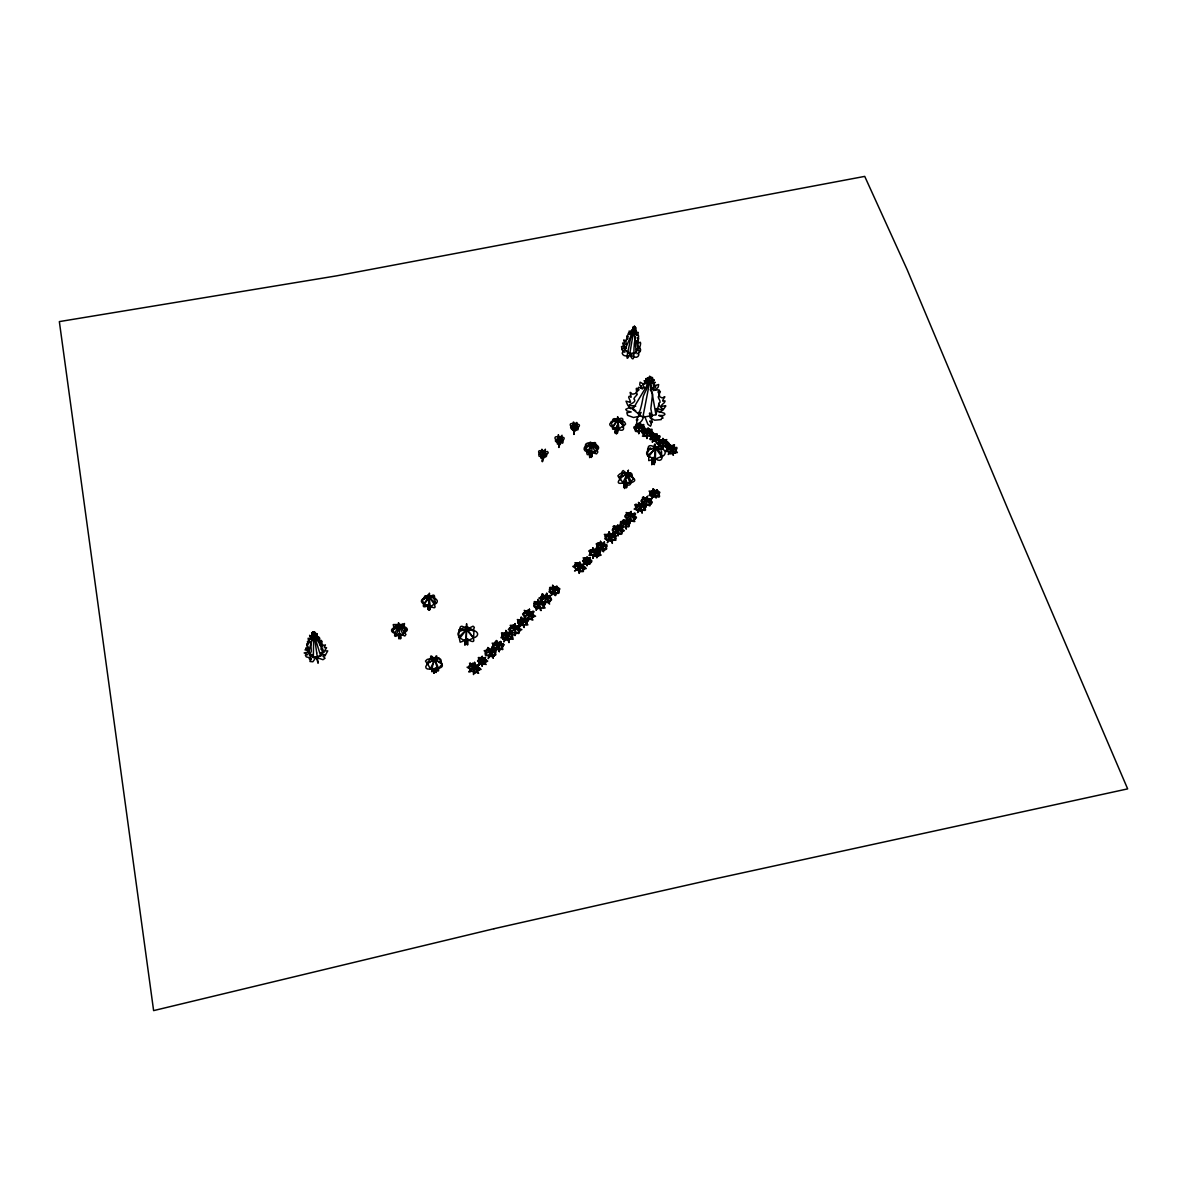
<?xml version="1.0" encoding="UTF-8"?>
<svg xmlns="http://www.w3.org/2000/svg" width="1187" height="1187" viewBox="0 0 1187 1187"><rect width="100%" height="100%" fill="white"/><g stroke="black" fill="none" stroke-linecap="round" stroke-linejoin="round"><path stroke-width="1.5" d="M322.374 646.381L322.508 644.363L321.989 644.956M436.089 669.587L436.089 672.539L435.718 668.578M466.595 623.828L466.239 644.393L466.343 641.025M482.145 664.052L482.204 656.277M515.158 632.063L515.113 623.59L515.158 625.371M587.016 556.777L586.853 558.587M618.071 527.325L617.908 525.648M482.145 664.453L482.085 666.159L482.07 665.254M482.204 656.456L482.219 659.111M587.283 562.267L587.283 560.516M630.193 520.158L630.95 513.808L630.846 514.668M515.143 625.074L515.039 623.605L514.95 626.142M587.239 558.513L587.194 557.267L587.283 560.442M521.909 618.071L522.473 619.748M646.87 438.567L647.523 433.745M624.258 520.143L625.979 524.966M648.102 427.795L647.879 430.317L648.117 428.462M662.88 438.359L663.31 442.098M515.113 624.599L515.099 624.97M601.779 545.308L604.346 541.88M613.367 532.355L612.878 534.684M617.967 526.019L618.056 535.693M474.399 664.898L474.548 662.999L473.925 669.097M624.792 521.716L624.496 521.078M429.397 596.453L429.382 593.114L429.041 609.673L429.219 606.527M429.279 603.589L429.323 601.379M482.085 665.773L482.115 665.165M515.069 634.526L515.01 635.624L515.128 632.077M626.024 526.345L626.38 529.15L625.727 528.408M579.805 561.822L579.597 564.433M590.087 444.606C589.167 437.291 594.108 448.092 596.898 449.398L597.803 452.084L596.571 453.849L591.987 452.603L591.393 457.47L591.556 452.128M466.491 627.463L466.595 623.902M465.052 639.986L464.918 645.209L465.349 639.912M474.548 662.88L474.592 662.123L474.474 663.889M579.835 562.757L579.657 563.588M641.796 510.084L642.182 513.214L640.238 509.134L637.508 512.591L641.247 504.905M429.234 604.969L429.264 604.406M429.234 610.296L429.249 605.533M429.249 610.059L429.264 609.302M429.293 608.427L429.264 603.782M466.239 640.713L466.15 644.17L466.936 643.502M494.742 650.075L498.703 643.28M593.203 556.466L594.865 551.881M617.492 527.473L617.7 525.366M467.307 638.74L467.574 645.031L467.737 638.71M667.569 447.425C667.895 444.784 661.293 440.926 662.91 438.582M579.167 572.312L579.152 573.38L579.805 563.706M596.571 548.424L600.77 548.142M579.375 571.17L579.404 570.591M474.533 663.162L474.503 662.776M589.42 559.819C590.607 560.116 592.669 560.012 591.512 561.866M662.865 438.775L663.162 439.932M473.895 669.438L473.524 674.572L473.672 673.326M465.883 641.41L466.773 626.484L473.984 630.564L473.554 638.027L466.446 629.674L459.117 629.837L458.642 637.3L465.883 641.41L472.025 638.695M490.097 652.316L491.581 649.126M579.701 565.561L579.76 564.389M477.767 666.664L479.4 664.646L473.539 667.228M627.344 520.633L626.855 521.746M596.557 548.528C594.568 544.863 605.667 546.243 604.435 541.806M646.87 438.359L647.271 434.531M647.538 433.641L647.983 429.516M527.933 619.273L529.076 610.979L528.868 612.64M544.863 604.138L544.596 605.118L546.183 595.666M315.059 641.247L316.721 652.954M315.089 632.819C311.602 628.012 315.46 640.342 315.074 641.351M639.185 429.828L638.769 433.834L640.09 422.809M617.893 525.44L617.819 524.877M630.238 519.639L629.793 522.963L630.238 518.6M529.209 611.29L529.372 609.168L529.135 611.824M618.056 535.812L617.611 531.954L614.005 534.729L613.323 534.209L617.477 529.031M656.93 489.727L655.402 491.314M474.221 665.477L474.266 665.15M506.983 636.87L509 642.627L507.591 635.446M546.51 594.227L546.703 593.233L546.228 595.548L541.406 596.141L540.634 600.118L544.907 602.877L546.391 594.924L550.62 597.669L549.863 601.646L544.878 602.966M546.51 595.325L546.792 593.381L546.48 594.346M587.298 563.78L587.12 565.887L587.001 565.027M631.172 511.345L630.846 514.505M559.329 442.35L562.638 443.166L563.083 442.054L561.377 438.285L562.044 435.258L558.32 439.576L557.326 442.974L557.43 444.19L559.136 442.395L560.323 444.591L560.368 439.828L558.32 434.709L558.127 437.662M587.239 563.172L587.253 563.795M654.438 459.161L655.402 448.122L654.586 446.208L661.545 449.843L655.402 448.122L647.657 449.116L647.657 455.674L654.645 459.339L661.589 456.401L661.56 451.49M663.177 439.531L663.221 440.778M623.012 350.625L624.866 352.272M474.325 664.423L474.37 665.239M640.03 423.596L639.986 423.893M653.31 382.066L653.711 379.528L652.019 382.822L655.358 382.377L652.064 383.772M630.876 513.303L631.128 511.82L630.965 513.496M656.188 439.205C654.898 433.522 653.533 433.522 649.541 429.13L644.66 429.798L642.657 433.433L645.565 436.401L650.446 435.718L652.435 432.098L644.66 429.798M541.109 600.681C542.014 600.207 552.712 591.586 549.982 597.506M521.538 620.222L521.019 617.166L522.191 619.154M488.896 657.702L488.169 658.651L489.37 654.215M543.572 456.12L542.281 461.639L543.186 455.719M613.545 533.082L613.204 533.883M663.132 439.338L663.043 438.715M430.896 659.289C428.448 646.648 443.686 674.275 436.846 670.759A4.333 0.964 65.5 0 1 435.896 669.542L435.644 669.216M521.657 617.7L521.449 617.24M630.98 513.333L631.128 511.909M646.336 503.303C646.188 510.9 646.04 503.867 644.704 505.469C643.206 504.609 639.392 507.086 645.565 503.763M309.184 642.404C305.905 643.265 306.068 644.511 308.383 648.577M597.165 548.038L596.512 550.204M511.953 625.356L510.187 625.326L511.315 627.389M630.505 355.922C635.015 365.062 633.502 350.491 634.17 346.174C633.992 341.915 636.277 337.865 634.081 335.446C634.941 334.17 634.719 331.663 634.303 330.283C633.072 328.918 638.517 330.669 635.416 331.025M558.929 447.484L558.81 441.074M559.596 441.668L558.647 447.351M499 648.829L499.282 651.633M555.397 591.512C557.949 599.643 550.827 594.138 554.997 587.847M612.358 541.331L611.587 538.29M573.9 434.442L573.944 427.913M611.557 538.29L611.29 537.533M529.12 610.741L529.447 609.213L529.031 611.394M628.279 470.334L624.125 486.388L625.95 481.536M616.869 428.655L616.839 427.884C606.512 433.596 617.967 420.836 617.611 416.682C621.32 421.222 602.67 421.682 612.818 427.468M663.37 443.3L663.355 446.891M553.305 585.621L555.175 591.037M528.883 612.537L529.016 611.528M529.343 610.207L529.254 610.904M639.778 425.777L639.882 424.976M648.072 428.848L647.879 430.377M313.62 632.167C315.327 631.573 317.552 636.989 315.994 635.831C313.413 635.995 316.217 630.638 313.62 632.167C310.935 630.905 314.14 636.825 310.311 636.098C311.528 642.553 314.436 630.994 313.264 634.808M404.04 627.27L404.485 623.501L392.482 628.561C390.048 630.698 392.6 633.383 395.686 633.25M589.702 451.52L589.435 456.209L589.894 452.262L590.651 452.751L590.058 457.173M589.909 457.336L590.562 452.974M591.037 452.47L591.63 451.55L589.642 457.618L590.221 452.751L587.283 454.725L586.764 453.019L591.764 444.472L592.09 456.387L590.577 451.06M631.024 513.051L631.009 512.22M591.645 452.84L591.081 456.06M587.283 563.024L587.283 562.104M640.001 423.418L639.704 425.376M653.31 435.006C653.087 431.653 655.194 433.967 652.509 435.08M649.942 492.709L653.325 490.157L657.984 491.047L659.275 494.475L655.877 497.027L651.203 496.136L649.942 492.709L656.188 492.012L656.96 489.727M632.478 330.921C631.128 327.938 635.164 329.971 632.048 334.274C631.514 335.743 629.971 339.972 629.629 343.622C628.739 348.206 624.228 365.388 629.644 354.958M436.89 658.221C437.187 646.47 427.572 681.946 433.848 668.741M648.473 451.357C645.491 439.591 659.66 448.731 661.456 454.992C663.578 459.369 659.72 462.351 655.654 458.746M601.275 546.302L601.735 545.293M607.863 540.812L613.382 532.399M616.335 433.418L616.839 427.884M616.884 427.617L616.914 428.388M618.071 429.605C616.038 441.979 618.887 418.996 616.884 432.958L616.068 432.943L616.914 425.376M528.349 617.418L527.725 621.439L527.948 619.258M576.659 563.306L576.036 562.801M628.502 470.319C624.525 475.957 642.835 479.414 630.178 482.99A4.065 2.315 17.3 0 1 629.54 483.05M593.292 548.439L592.877 547.771M630.831 355.714C632.226 354.943 635.728 359.127 638.087 356.352C640.416 353.207 636.217 354.394 640.446 351.159L636.455 349.987C635.787 348.162 642.76 349.304 638.339 346.886C637.345 343.904 638.547 339.111 638.027 337.909C640.772 333.235 633.027 335.98 636.618 332.553C634.541 331.128 636.989 327.3 634.184 326.484C630.772 329.022 635.075 324.659 634.941 327.998M624.332 481.848C622.225 497.679 626.246 472.901 624.288 487.278L625.148 487.501L626.142 480.869M646.158 504.312L645.817 506.448M650.684 504.282L651.277 500.573L647.108 497.991L642.33 499.104L641.722 502.828L645.906 505.41L650.684 504.282L646.796 500.009L647.449 496.314M624.733 482.412C606.053 488.391 634.244 463.331 632.033 477.04M625.594 482.975L624.54 488.525L625.134 483.866M627.24 482.99L626.513 487.857L626.795 483.524L625.786 483.257M652.375 379.098L654.022 380.152L650.906 382.778M614.228 526.078C612.566 524.817 626.528 533.779 620.667 534.402M647.434 496.448L646.96 499.43M646.218 503.377L645.951 505.617M609.391 532.518L609.035 531.791M640.861 425.436C639.333 426.637 632.552 430.569 636.128 431.653M646.485 502.368L646.143 504.445M647.286 497.383L647.182 498.05M646.93 499.579L647.078 498.718M471.387 666.634L467.07 667.213L469.562 668.726M644.778 416.637L647.909 424.367L650.476 426.252L651.307 424.456L649.927 420.866L651.693 422.78L652.42 422.053L649.393 413.477L649.897 412.868L652.346 416.592L650.847 408.758L652.583 393.965L650.253 389.588L651.307 390.375L650.239 382.259L651.114 382.57L651.381 381.502L651.173 377.362L653.592 380.166L653.176 381.309L651.322 381.131L651.426 382.971L653.933 383.505L653.607 385.063L655.743 385.864L655.358 387.912L652.702 387.867L652.954 388.802L655.016 389.959L659.171 389.915L659.022 391.443C657.375 394.633 660.803 393.965 659.067 396.428C656.515 396.25 660.417 399.9 660.091 402.245C653.666 405.301 671.723 412.453 656.871 408.551L655.773 409.011M646.618 501.537L646.5 502.294M646.752 500.736L647.078 498.51M648.977 430.154L642.434 436.148L644.185 436.386M645.876 506.018L645.624 507.576L644.17 508.229M647.375 496.819L646.025 505.217M498.822 647.523L499.148 648.844M651.856 437.009C656.322 437.558 659.631 430.228 654.987 436.341M652.39 458.286L651.975 462.811M653.814 457.811L652.865 463.88L654.616 458.152L653.592 464.132L652.85 463.523M652.346 441.979L653.087 441.475M654.942 458.197L654.245 464.651L655.298 458.523M490.142 652.301L489.341 654.067M502.635 649.586L497.205 647.063M625.905 346.426L624.896 349.794L629.793 353.637L636.217 352.42L634.081 328.665L629.793 353.637L630.445 354.646L636.217 352.42L637.211 349.052M656.574 436.059L659.66 435.703L660.209 436.905L658.206 438.507L662.524 440.867M646.87 503.985C654.838 510.707 645.624 497.116 644.704 497.902M670.195 444.65L672.851 452.247M508.051 633.903L509.549 631.796M663.31 443.27L663.355 442.217M644.407 428.27C646.529 429.382 642.419 425.406 638.561 426.118C636.929 425.91 631.009 426.133 635.223 429.249M654.022 446.846C656.456 432.899 655.595 475.794 653.844 457.648M663.414 445.466L666.56 447.766M473.109 631.009L474.325 627.315L473.034 626.187L466.639 629.377L458.642 637.3M651.797 434.902C651.47 436.771 649.319 431.296 646.945 430.377C643.799 429.323 644.2 435.095 639.778 430.347M634.466 326.603L633.472 329.378M616.305 432.751L616.365 433.997C617.908 429.605 617.596 431.519 618.115 421.37C617.344 417.646 625.816 416.592 621.869 422.008M635.817 331.811C635.535 334.2 639.541 330.09 637.894 334.111L636.989 335.491M642.835 417.32L649.942 380.582L655.936 414.738L642.835 417.32L632.76 409.278L633.769 405.761M670.67 453.686L672.287 445.437L667.866 446.327L667.049 450.452L670.67 453.686L675.121 452.781L675.922 448.656L672.287 445.437M631.751 331.247C631.87 331.114 635.475 321.618 634.615 329.244M320.445 642.82C321.9 637.582 320.193 642.078 318.813 639.838C318.086 639.941 315.163 639.392 316.603 638.621C315.371 635.208 317.344 635.46 319.807 638.28L318.709 640.119M658.74 436.861L652.004 434.902L651.307 438.344L654.319 441.045L658.043 440.288L658.74 436.861L655.714 434.16L651.826 434.828M491.982 654.2L492.323 655.491M492.026 650.802L492.709 647.82M652.242 441.876L654.972 436.341M478.376 664.527L480.631 661.025M538.26 600.207L540.946 610.088M316.884 637.864L317.241 633.665L315.92 635.728M498.54 643.547L500.513 641.336M655.714 434.16L654.319 441.045L654.764 439.116M641.277 505.306L641.959 503.911M525.144 617.641L524.654 620.118M653.785 384.38L654.349 385.73L658.651 384.514L658.251 387.051L655.639 389.84M653.755 386.472L654.037 384.558L653.354 385.582M537.221 607.314L536.02 610.311L538.631 607.091M591.482 562.03L590.369 562.282M596.275 548.78L594.895 551.91M663.37 446.876L663.132 449.027L662.717 445.036M510.276 631.009L509.549 631.81M645.639 381.086L646.04 378.564L647.568 382.585M649.408 378.06L649.69 376.145L650.728 378.074L649.022 377.243L646.054 379.143L647.197 382.199L644.081 380.701L646.158 382.585M626.87 478.227L627.24 476.803M602.922 547.756L603.56 551.287M488.599 656.752L492.175 648.918L495.647 652.346L493.94 656.129L488.569 656.604M600.859 542.147L600.518 541.272M655.936 414.738L658.904 404.144M629.525 518.986C625.475 519.906 621.869 527.147 622.893 528.037M625.905 525.114L626.053 526.301M308.308 652.88L313.783 633.917L323.057 649.704L320.713 655.996L313.323 657.583L308.308 652.88L309.495 649.734M593.263 556.629L596.408 549.358L599.865 552.563L598.337 556.095L593.366 556.421L592.773 558.454L593.352 557.742M674.468 444.917L673.667 446.965M638.665 348.577C642.671 348.236 639.941 352.658 637.033 353.815M661.693 447.084L664.319 439.605L667.554 442.187L666.233 445.926L661.693 447.084L658.459 444.487L659.779 440.748L664.319 439.605M541.049 610.622L540.248 609.999M500.588 642.879L499.312 644.556L492.768 645.609L495.513 649.334L500.573 649.66L502.843 646.247L500.083 642.538L495.053 642.212L492.768 645.609M492.575 647.776C487.902 646.633 503.792 641.692 502.665 649.408M639.452 503.065L638.502 502.383L638.888 505.172M525.055 617.7L520.663 624.021M660.58 449.131L661.708 446.95L660.936 445.481L658.503 445.971L647.657 455.674M609.495 532.637L611.231 536.954M653.725 489.296C655.15 490.632 658.325 503.674 654.408 495.187L651.826 498.451L655.55 490.943M603.486 545.13C604.806 543.646 609.213 544.373 605.949 546.91M627.211 519.654L627.389 520.425M666.441 439.947C665.877 439.101 660.387 443.493 658.815 446.861M493.288 658.31L490.869 654.957M516.004 627.137L519.861 625.401L518.081 628.012L509.386 628.19L508.318 629.57L510.603 630.742M642.078 506.196L642.746 504.846M576.659 424.456C578.277 419.56 574.463 424.59 573.514 426.356C569.819 432.81 576.852 429.976 571.659 429.145C566.11 424.352 585.681 421.4 577.312 428.225M396.339 635.045L392.645 630.178L399.307 626.41L406.177 629.347L403.12 634.63L396.339 635.045L399.307 626.41L402.467 624.496L404.322 626.929M539.966 602.729L537.192 607.299M510.173 631.098L510.9 630.95L509.935 633.25M627.151 519.772L625.445 520.841L628.086 516.894M434.086 669.023L433.938 673.326L433.923 668.563M434.175 672.628L434.472 669.26M434.917 670.581L434.798 668.326L434.665 672.154L433.745 671.901L433.745 669.334M486.774 650.135C488.97 650.476 499.801 653.725 494.534 655.61M603.649 551.792L602.788 551.302M555.739 586.838L555.19 587.624M651.129 378.06C650.758 373.668 648.963 384.84 644.986 382.852C638.413 385.656 650.491 388.861 640.283 387.897L638.502 387.303L638.176 388.802C638.74 392.229 635.757 390.79 636.633 393.58C639.066 394.054 634.259 396.636 633.903 398.921C638.947 403.476 619.955 405.865 635 405.776L635.757 406.236M670.521 449.873L668.222 454.532L669.231 453.894M440.481 662.984C444.086 654.171 429.546 660.818 426.771 664.794C423.818 668.207 427.676 670.388 431.43 668.355M621.602 526.479C623.398 531.242 607.996 526.242 613.427 531.776M544.907 452.84L545.397 449.235L541.821 453.671L540.975 458.271L542.711 456.446L539.18 456.342L538.809 454.888L540.545 452.292L547.563 451.52L548.246 452.84L545.293 455.689M643.102 499.178L642.479 497.412L643.547 496.952M471.194 664.156L470.497 663.325M491.463 649.541L492.145 648.117L498.51 647.241M584.197 562.683C584.241 563.929 582.016 564.493 580.562 565.427M632.983 517.562L634.837 521.553L633.012 521.419M318.709 638.843L318.709 637.152L318.264 637.76M520.336 625.134L519.639 626.84L520.603 626.291M478.391 664.705L479.637 664.23M541.717 596.927L544.447 596.898M534.684 603.916C531.108 596.601 545.011 609.243 544.655 603.085C544.225 601.675 529.135 604.969 535.114 607.254M651.262 493.05L657.984 491.047M673.444 445.971L673.726 445.066L670.507 449.799M634.867 513.407L635.624 513.912L633.443 516.449M637.449 431.682L641.455 424.442L644.333 427.394L642.345 431.015L637.449 431.682L634.57 428.715L636.573 425.094L641.455 424.442M645.565 436.401L649.541 429.13M659.364 441.876L667.584 441.994L659.779 440.748M597.565 543.305L600.118 544.106M595.177 445.837C597.892 438.181 589.242 446.253 585.28 446.446C582.683 448.656 584.583 451.995 588.188 451.772M641.321 505.128L643.413 502.902L641.752 504.401M651.114 380.344L650.877 381.457M593.307 556.391L589.909 553.201L591.438 549.685L596.408 549.358M634.081 328.665L624.896 349.794L629.065 353.429M480.26 664.29L478.376 660.922L480.334 657.598L484.162 657.657L486.062 661.025L484.118 664.349L480.26 664.29L483.094 658.859M585.384 564.062L588.915 557.875L590.859 561.021L589.093 564.122L585.384 564.062L583.455 560.902L585.221 557.816L588.915 557.875M625.297 522.488C621.765 525.04 618.086 520.752 622.507 521.449M508.155 633.546L507.027 635.297M628.057 521.538L625.059 522.503L621.439 526.449L625.994 527.236L629.229 524.802L628.057 521.538L623.665 520.692L620.43 523.126L621.647 526.256M488.747 656.5L485.29 653.073L487.011 649.274L492.175 648.918M556.584 439.531L558.083 441.623L560.947 437.558L558.083 441.623L561.021 441.698L562.445 439.65L560.947 437.558L558.009 437.499L562.445 439.65M574.82 425.02L571.748 426.341L576.185 428.477L574.82 425.02L573.262 428.418L576.185 428.477L577.594 426.474L573.173 424.323M585.77 560.902L584.776 562.326M430.347 668.875L434.62 659.868L438.893 658.073L442.098 663.978L431.46 657.553L427.172 662.954L430.347 668.875L437.825 669.394L441.03 665.328M495.513 649.334L497.887 644.437L500.083 642.538M621.439 526.449L619.584 527.577M633.517 478.48L629.867 483.228L622.863 482.723L627.122 474.043L630.178 473.272L632.686 477.174M320.757 642.864L321.618 641.573L320.965 645.224M315.178 634.11L315.831 633.205L315.134 634.778M483.094 658.874L485.542 657.257L485.008 659.557M666.738 439.502L665.848 442.187M594.85 444.413L597.669 447.633L595.147 452.262L588.856 452.588L585.102 448.285L586.793 445.199M555.546 587.313C557.89 583.5 557.415 588.975 553.231 589.242C550.323 588.589 544.492 594.732 555.056 591.527M619.555 527.562L617.492 529.061M577.995 566.021L582.372 566.585L584.508 564.166M552.875 591.185L553.646 590.191M505.469 637.612L506.968 635.297M392.645 630.178L394.945 626.232M649.942 380.582L632.76 409.278L635.713 410.628M673.504 445.897L674.453 444.902M641.025 425.673C643.25 424.145 645.149 423.64 642.879 427.29M649.259 498.718L646.158 500.32M649.126 430.391C651.055 428.952 653.577 428.24 651.159 431.86M527.903 612.433L532.918 619.985L531.227 619.688M434.101 599.509C438.122 584.805 413.388 612.566 427.973 605.667M540.115 602.299L542.073 600.429M516.211 626.766L510.351 633.324M609.881 539.388L607.314 542.726L608.026 540.723M604.539 549.907L606.616 546.732L603.827 543.245L598.96 542.934L596.883 546.094L599.658 549.581L604.539 549.907L601.957 544.848L598.96 542.934M601.572 548.038C596.334 557.311 600.444 544.121 603.827 543.245M575.027 428.062L573.707 434.205M507.576 636.944L503.792 641.959L505.514 637.656M498.184 646.856C488.169 655.61 501.3 646.322 494.356 652.702M502.843 646.247L496.878 643.888M616.988 420.881L618.13 419.634M423.818 605.014L428.997 597.551L434.205 597.12L435.57 602.922L430.391 606.883L423.818 605.014L422.468 599.198L427.661 595.266L432.572 596.66M573.885 434.219L573.633 428.715M654.215 435.614L658.251 438.433M502.976 643.947L500.098 644.185M541.569 451.535L544.521 451.594L546.02 453.716L544.566 455.778L541.613 455.704L540.115 453.582M612.759 427.246L617.893 419.99L621.958 420.361L623.59 425.48L618.991 428.937L612.759 427.246L611.142 422.112L615.756 418.685L618.857 419.515M643.799 415.999C641.025 426.994 633.472 421.504 636.484 426.801M496.552 640.594L496.893 641.841L496.626 640.579M539.996 602.729L541.049 600.785M600.978 544.329C603.901 545.619 609.51 548.839 605.207 549.744M653.859 491.463C659.497 496.418 662.806 490.32 656.188 492.012M537.83 599.435L537.845 602.269M622.863 482.723L619.54 477.5L623.22 472.767L630.178 473.272M511.642 632.077L515.054 627.7L518.244 626.439L519.891 630.742L516.582 633.561L511.642 632.077L510.009 627.76L513.318 624.955L518.244 626.439M614.673 532.844L617.997 528.586L620.831 527.607L622.567 531.628L619.48 534.254L614.673 532.844L612.952 528.808L616.038 526.197L620.831 527.607M600.444 541.346L600.889 544.136M315.965 657.479L312.864 661.767L309.926 661.515L311.35 659.022L309.733 659.735L309.303 658.37L312.255 654.556L309.57 655.699L311.306 651.233L310.742 641.559L312.967 639.437L312.033 639.659L311.914 638.057L311.113 639.021L308.101 638.28L308.665 641.114L307.388 641.544L308.961 642.835L307.255 645.624L308.323 647.523L305.029 649.927L309.065 650.55M649.571 498.703L651.811 498.852L650.016 501.018M580.769 565.205L574.553 571.006L578.662 569.092M589.301 560.19L590.34 557.415L585.859 560.813M634.615 326.351L635.92 327.924L634.659 329.066M609.688 535.337L607.685 534.506M519.134 624.718L522.695 620.712L526.019 619.495L527.117 622.982L523.675 625.594L519.134 624.718L518.051 621.216L521.494 618.605L526.019 619.495M535.367 607.789L539.328 603.322L543.008 602.002L544.254 605.874L540.426 608.768L535.367 607.789L534.135 603.916L537.963 601.023L543.008 602.002M550.679 593.01L554.448 588.752L557.905 587.535L559.107 591.2L555.501 593.945L550.679 593.01L549.492 589.345L553.097 586.615L557.905 587.535M552.905 591.349L551.213 595.266L552.192 594.717M636.855 510.158L640.713 505.81L644.007 504.772L645.342 508.407L639.11 503.852L635.535 506.537L636.855 510.158L641.766 511.093L644.14 509.297M651.203 496.136L654.883 491.997L659.275 494.475M652.197 379.143L652.538 377.481L650.357 377.985C642.271 377.125 652.019 382.095 647.731 384.588C646.574 390.879 645.832 389.692 643.28 396.31C642.568 399.811 641.722 405.435 639.912 410.761C636.128 416.088 639.704 413.388 641.039 412.408C640.149 414.352 633.413 422.75 637.849 419.545C634.644 424.263 638.443 424.174 641.677 428.284C645.965 431.979 638.947 430.762 643.309 433.938M484.162 657.657L480.78 661.055M532.74 617.121L535.574 616.201L532.147 614.065L534.135 611.676L533.111 611.068L525.856 615.267M503.065 639.378L507.309 634.837L511.345 633.086L512.636 637.285L508.496 640.431L503.065 639.378L501.789 635.164L505.929 632.033L511.345 633.086M606.616 540.233L610.712 535.841L614.376 534.387L615.756 538.304L611.884 541.242L606.616 540.233L605.251 536.301L609.124 533.378L614.376 534.387M399.188 634.481L398.832 638.829L398.684 634.377M625.608 522.384L628.873 521.939L628.457 522.592M524.684 617.418L528.63 613.308L532.28 612.462L533.334 617.017L529.536 619.51L524.684 617.418L523.66 612.863L527.458 610.385L532.28 612.462M592.773 547.875L592.639 550.219M626.84 519.105L630.683 515.084L633.992 514.49L635.149 518.749L631.573 521.063L626.84 519.105L625.683 514.832L629.258 512.532L633.992 514.49M634.392 519.031C643.369 516.063 619.391 512.042 625.95 517.962M601.201 546.302L599.42 549.626L601.527 547.979M633.932 513.481L634.852 513.081M520.232 625.193L520.692 624.006M643.399 497.086L644.259 497.501M597.476 543.216L596.156 543.928L597.699 545.842M667.48 442.083L669.349 443.552L666.768 445.036M478.94 657.435L478.242 657.746L479.726 660.017M644.274 428.225L643.25 428.73L644.556 431.489M590.176 550.174L588.737 551.005L590.443 552.816M471.343 668.8L473.479 667.272M583.752 566.896L585.028 567.252M653.829 458.182L652.954 459.265L653.755 458.597M653.711 458.924L651.782 464.8L652.805 457.841L653.681 458.553M478.316 667.955L479.682 668.147M505.766 630.445L505.974 633.428M583.514 569.211L586.289 568.558L585.043 567.282M478.316 669.987L481.091 669.409L479.696 668.177M398.654 634.452C391.013 640.95 395.894 628.991 399.559 626.128C404.129 625.193 411.815 629.629 403.995 632.582M614.169 526.064L613.011 526.509L614.272 528.898M658.31 494.267C659.111 493.762 662.361 500.513 653.77 494.816M643.087 503.273L646.143 500.291M542.622 593.945L541.687 594.212L542.489 596.393M470.467 669.616L471.417 668.86M652.746 459.102L652.019 459.384A4.689 1.558 -51.1 0 1 650.61 460.141L648.755 460.615L648.755 456.609L655.476 448.018L661.589 456.401M469.444 667.465L470.304 670.61L475.245 672.836L478.895 670.314L477.604 665.581L472.678 663.37L469.028 665.877L473.999 666.842L478.895 670.314M582.387 566.555L583.767 566.867M580.814 571.704L584.241 569.359L582.847 564.938L578.024 562.861L574.597 565.19L575.977 569.612L580.814 571.704L578.024 562.861M633.903 513.467L628.131 516.849M585.221 558.038C585.621 558.38 593.218 563.914 589.42 564.329M658.459 444.487L663.31 441.638L666.233 445.926M511.063 633.917L511.879 633.428M651.307 438.344L655.283 436.074L658.043 440.288M403.521 630.846L406.177 629.347M641.722 502.828L646.796 500.009L651.277 500.573M540.634 600.118L545.783 597.284L550.62 597.669M590.221 550.204L598.886 552.919L600.904 551.05L598.174 550.219L594.286 551.406L590.102 553.646L589.064 555.397L593.93 554.759M575.829 562.757L574.923 562.742L576.541 565.635M596.334 450.659C605.86 444.932 582.179 438.641 585.784 447.009M667.049 450.452L671.768 448.033L675.922 448.656M544.521 451.594L541.613 455.704L544.566 455.778L543.186 452.277L546.02 453.716M574.523 427.795L573.262 428.418L571.748 426.341M494.578 650.075C493.302 649.972 481.15 654.171 486.507 655.669M544.759 596.987C548.898 597.818 554.477 598.886 549.878 601.156M556.406 588.396C558.662 588.114 561.451 587.877 558.691 590.607M486.017 660.002L487.753 661.114L485.676 662.198M659.349 441.905L656.559 443.419L658.844 444.873M634.57 428.715L639.734 426.267L644.333 427.394M642.657 433.433L647.835 430.985L650.446 435.718M526.256 622.611C533.542 615.712 506.434 625.386 523.348 623.234M651.841 437.083C651.9 439.843 649.66 431.549 651.173 437.246M523.378 620.92L521.701 620.044M470.438 663.296L469.488 663.221L470.586 665.358M657.835 392.007C664.008 389.425 656.545 394.618 659.838 396.77C661.396 397.2 661.827 398.995 664.29 396.799L664.898 396.829C658.726 405.657 667.762 397.467 664.171 402.794C655.016 410.687 669.082 402.749 665.046 407.082L663.162 409.812L659.111 412.438M619.54 477.5L627.122 474.043L632.241 477.589M651.203 493.095L648.977 495.498L655.194 494.934M470.631 671.708L468.731 671.901L470.542 669.631M459.117 629.837L466.773 626.484M667.465 449.265C660.996 440.674 678.356 454.25 676.842 447.469C675.774 447.143 661.634 449.354 667.153 451.817M614.614 537.785C623.027 532.147 598.693 537.533 606.29 539.536M511.656 636.544C520.915 629.214 486.67 640.728 508.17 637.315M647.657 449.116L650.431 447.944M427.172 662.954L434.62 659.868L437.825 669.394L435.703 667.821M632.997 517.532L628.576 513.021M525.945 615.459L523.274 619.095M639.185 348.147C640.03 347.509 642.019 340.105 639.096 342.776C636.277 341.722 640.995 335.98 636.944 337.954M524.001 619.273L524.936 618.887M523.497 620.935L527.889 624.866L525.886 625.148M589.909 553.201L595.102 551.272L599.865 552.563M485.29 653.073L490.543 651.173L495.647 652.346M472.708 669.765L470.304 670.61L473.999 666.842L477.604 665.581M562.193 441.401C570.947 432.202 546.539 441.43 559.062 442.321M636.44 509.831L634.155 509.06L636.915 507.175L634.659 504.846L636.024 504.149L639.556 505.662L641.915 505.38M622.76 427.068L625.608 424.041L624.466 421.904L617.967 419.753M309.332 651.811L304.154 652.924L307.819 654.63L305.356 655.15L306.246 656.871L311.409 658.192M629.065 355.447C626.35 356.308 622.774 356.293 622.151 353.043C624.184 351.352 622.819 351.812 621.869 348.815L625.994 348.666M583.455 560.902L587.328 559.656L590.859 561.021M611.142 422.112L617.893 419.99L623.59 425.48M628.576 522.621C629.422 521.286 631.365 523.452 628.724 524.372M579.256 568.603L575.977 569.612L579.582 565.947L582.847 564.938M651.455 434.976L653.607 436.222M620.905 528.853L622.033 529.046M478.376 660.922L482.278 659.735L486.062 661.025L483.465 661.812M518.081 627.953L521.865 629.614L519.387 630.742M501.997 646.366L504.327 644.823L503.169 643.977M546.243 597.744L542.667 594.079M424.1 598.782L428.997 597.551L435.57 602.922M503.377 635.549C493.555 625.742 526.865 645.535 506.508 637.167M596.883 546.094L601.957 544.848L606.616 546.732M660.699 456.965C664.097 456.431 666.59 453.122 664.438 450.466C659.423 444.799 638.873 450.081 649.749 457.247M621.261 526.064L619.213 525.322L621.439 523.808M434.041 604.257C436.846 603.946 438.552 601.141 436.267 599.331C431.831 594.984 414.159 599.138 424.694 604.495M542.578 461.506L542.073 455.942M651.366 439.754C646.618 439.22 654.912 437.113 647.865 435.05M473.45 637.805C476.848 637.434 479.236 634.11 476.432 631.84C471.358 627.641 451.327 629.748 460.2 637.627M645.194 429.694L645.995 428.952L645.12 428.388M546.435 597.847L549.626 604.094L546.124 601.126M318.65 640.194L320.46 643.057L319.481 644.2L321.41 647.449L320.92 649.155L324.081 652.405L320.579 652.761L325.372 655.684L322.923 656.129L325.045 658.251L322.968 659.69L316.825 657.568M318.472 641.573L321.84 641.01L321.514 643.725L323.413 645.669L325.401 644.867L324.348 647.627L326.603 647.701L324.511 650.966L327.775 650.862L325.55 654.809L323.205 655.283M633.561 408.046L628.976 407.824L625.757 409.322L626.825 410.91L631.202 411.934L626.81 412.764L627.626 415.331L633.561 417.512L640.164 416.029M635.535 506.537L640.713 505.81L641.826 510.039M620.43 523.126C625.757 520.722 632.3 526.316 627.938 526.983M549.492 589.345C555.13 586.779 562.267 592.996 557.756 593.53M534.135 603.916L539.328 603.322L544.254 605.874M518.051 621.216L522.695 620.712L527.117 622.982M650.491 504.015C655.847 501.151 648.236 500.217 642.33 499.104M425.554 604.851L429.041 604.554L428.581 601.453M605.251 536.301L610.712 535.841L615.756 538.304M541.717 596.957L538.883 598.07L541.465 599.761M402.467 624.496L393.238 624.57L394.084 628.457M501.789 635.164L507.309 634.837L512.636 637.285M612.952 528.808L617.997 528.586L622.567 531.628M510.009 627.76C515.885 625.267 521.835 634.11 518.022 633.517M574.923 565.754L572.802 566.422L575.057 568.009M622.092 529.09L624.407 530.708L621.587 531.924M478.658 662.109C474.785 659.468 481.892 659.408 486.017 659.987M583.618 562.163C580.265 559.522 586.081 559.581 589.331 559.656M471.417 666.486L478.346 667.762M654.809 457.974L652.286 457.885M616.706 428.255L615.712 428.566L616.661 428.581M616.632 428.848L615.667 428.833C613.071 438.448 617.522 428.581 614.525 427.913M651.04 493.495L649.096 491.106L653.785 491.27M591.037 451.965L589.36 451.906M491.032 651.841L492.056 654.052M625.683 514.832L630.683 515.084L635.149 518.749M598.708 555.798L601.156 555.13L598.886 552.919M431.46 657.553L438.893 658.073M523.66 612.863L528.63 613.308L533.334 617.017M575.042 565.591L577.876 565.947M486.774 650.164L484.177 650.743L486.047 652.464M473.984 630.564L466.446 629.674L459.414 638.695L460.17 642.212L462.515 641.381A5 1.736 -48.2 0 0 464.176 640.401L464.71 640.208M657.895 440.614L659.423 442.143M574.597 565.19L579.582 565.947L584.241 569.359M561.451 438.552C558.81 436.326 552.43 435.228 555.991 440.318M642.271 502.68C638.191 499.326 644.452 499.504 646.737 500.024M577.268 563.736C577.965 564.077 586.556 572.564 582.283 571.659M639.11 503.852L644.007 504.772M674.958 452.87L677.406 452.544L675.373 450.14M542.845 608.308L545.115 607.967L543.26 605.548M622.463 521.345L629.229 524.802M532.37 613.916C529.639 613.531 518.793 611.557 524.031 616.008M625.89 482.634L626.84 483.243L625.831 482.975M541.406 596.141L545.783 597.284L549.863 601.646M607.492 534.462L604.346 534.402L606.038 536.39M652.435 432.127L646.93 430.658L645.105 428.641M623.22 472.767L627.122 474.043L629.867 483.228L627.24 482.352M627.834 474.429L623.175 470.542L622.077 471.536L622.522 474.073M636.573 425.094L639.734 426.267L642.345 431.015M620.297 479.83L617.878 475.839L619.703 474.043C627.003 468.539 635.015 485.453 628.264 485.171A4.065 1.424 66.2 0 1 627.226 484.177L625.89 482.397M398.105 625.905L395.701 624.911L401.859 628.502L405.954 634.481L404.871 635.995L400.894 634.377M591.438 549.685C596.423 549.893 598.812 558.573 596.557 557.727M667.866 446.327L671.768 448.033L675.121 452.781M594.672 554.492L598.337 556.095L593.752 548.869M559.389 440.97L561.021 441.698L559.641 438.211M622.344 349.868L621.454 346.559L624.11 347.079L622.626 343.043L624.481 343.236L623.813 339.897L625.386 341.084L627.923 338.414L627.003 335.876L628.146 336.722M636.677 507.309C640.416 501.671 652.761 514.861 639.585 508.733M611.216 539.106C620.415 542.934 614.272 536.776 609.569 535.1M631.009 332.241L629.125 331.054L629.362 334.526M559.107 591.2C553.825 587.98 547.385 585.221 550.278 589.568M639.155 389.87C633.264 385.196 638.858 392.17 635.119 393.639C633.443 393.624 632.508 395.316 630.712 392.541L630.104 392.422C632.567 402.452 629.778 393.268 628.65 397.289C631.543 404.322 631.425 402.289 626.024 401.161L627.775 405.331L630.95 408.862M487.011 649.274L491.032 651.856M490.394 654.215L493.94 656.129L489.727 649.556M307.863 649.111L305.831 647.939L308.294 652.182M649.897 417.572L654.63 420.198L661.189 419.59L661.515 418.358L662.954 418.21L662.494 416.949L658.711 415.42L663.355 415.554L664.898 414.441L664.468 413.343L656.352 410.39M588.025 449.932L585.102 448.285L593.915 443.33L587.639 443.656L591.823 444.294L597.669 447.633M646.322 383.935L644.971 383.253L643.992 384.41L640.105 382.169L639.719 384.692L642.256 389.113M512.71 625.772L519.891 630.742M311.647 636.647L309.584 635.312L311.009 639.125M424.367 598.812C423.195 586.912 443.879 614.139 430.525 606.275M615.756 418.685L617.893 419.99L618.991 428.937L616.854 427.572M467.797 639.496C485.171 649.942 459.132 615.489 459.903 629.852M591.512 453.3L590.844 457.099L590.191 456.683M571.674 427.513C565.487 419.901 581.333 424.664 577.772 429.931C571.14 428.077 577.386 434.798 575.547 427.201C575.517 424.783 572.505 418.521 573.262 424.501M427.765 664.483L425.48 661.085L427.053 659.542C432.142 656.826 449.532 665.239 439.056 668.266A4.333 2.003 19.5 0 1 437.113 668.118M539.566 454.354C534.595 445.778 551.391 454.502 545.323 457.054C540.115 456.209 545.931 461.535 543.913 454.087C543.512 451.817 541.079 445.941 541.717 451.683M400.256 634.793L400.731 638.651L400.642 634.066M309.332 639.674L308.65 639.303L309.362 641.232M400.153 638.235L399.366 634.17M518.838 621.38L517.339 619.555L521.716 620.148M493.807 645.164L492.16 643.176L496.789 643.695M653.443 435.436L654.141 435.436M632.493 330.283L630.594 331.084L631.143 334.066L628.368 333.176L625.846 341.441L626.246 343.696L622.952 346.174L626.439 347.613M526.449 611.112L527.829 612.21M495.053 642.212L497.887 644.437L500.573 649.66M615.89 427.379C618.798 431.044 625.697 431.905 623.041 426.133C621.573 421.978 612.121 414.189 612.418 421.919M652.865 457.514L653.74 458.227M476.937 672.614L478.643 673.341L472.411 664.987M312.76 635.683C309.035 636.989 316.38 629.377 311.617 633.027C313.086 634.437 314.347 637.167 313.338 633.25M584.568 560.219L583.143 557.816L585.295 558.216M585.221 557.816L587.328 559.656L589.093 564.122M467.292 640.105L466.921 644.437L466.15 643.755M482.189 662.094L486.091 664.572L480.646 658.295M522.517 619.807L524.09 627.552L523.541 626.677M577.401 563.855L576.645 563.172M628.606 513.155L626.142 512.517L626.914 514.55M656.099 439.769L656.396 442.558L654.66 439.012M480.334 657.598L484.118 664.349M623.457 519.698L624.214 520.351M526.583 611.231L524.253 610.355L525.455 612.996M653.325 490.157L654.883 491.997L655.877 497.027L654.319 495.172M616.038 526.197L617.997 528.586L619.48 534.254M640.164 509.119L641.766 511.093L639.541 502.873M623.665 520.692L625.994 527.236M612.255 541.361L612.358 543.379L610.622 539.491M623.442 519.698L623.383 521.568M601.112 542.4L602.996 547.593M472.144 664.839L471.803 664.453M609.124 533.378L611.884 541.242M513.318 624.955L516.582 633.561M480.661 658.281L479.162 657.568M537.963 601.023L540.426 608.768M488.851 650.862L487.827 647.494L488.985 648.473M427.661 595.266L428.997 597.551L430.391 606.883M521.494 618.605L523.675 625.594M629.258 512.532L631.573 521.063M499.297 651.663L498.911 650.966M672.435 454.324L673.415 455.274L672.777 452.158M505.929 632.033L508.496 640.431M399.307 626.41L403.12 634.63M648.992 378.045L648.695 380.033M497.308 642.226L498.866 647.375M653.829 457.351L654.645 459.339M506.359 631.825L506.968 633.962M527.458 610.385L529.536 619.51M489.712 649.512L488.97 648.414M316.766 658.889L316.484 657.85M472.678 663.37L475.245 672.836M652.509 387.318L653.785 390.671M505.855 630.549L506.478 631.914M669.646 446.965C668.771 442.766 670.536 445.57 670.21 444.784M507.532 635.371L506.997 633.977M493.124 657.791L492.293 655.491M542.4 455.125L542.726 456.149M609.05 534.847L609.005 531.999M553.201 585.963L552.578 585.102L553.068 588.129M506.419 631.988L506.122 631.573M497.145 641.93L496.196 640.55L496.522 642.805M648.102 379.41L647.701 378.505L647.701 379.291M653.622 489.192L652.746 488.777L652.969 490.839M640.386 504.623L640.09 504M313.516 634.11L313.561 633.724M316.84 659.067L318.116 663.221L316.706 652.939M641.603 386.621L641.232 385.641L640.995 388.372M633.22 329.274L632.983 328.428L633.279 330.446M555.501 593.945L553.097 586.615L554.136 591.794M636.38 340.565L637.701 347.361M399.425 634.155L400.064 638.843L398.535 622.671L398.609 625.119M398.862 628.531L399.055 630.638M398.595 633.621L398.713 637.226L398.357 634.288M399.752 634.14L399.307 638.324L399.188 634.719M427.943 605.741L427.958 609.51L427.587 606.616M429.842 605.771L429.872 609.539L428.982 609.524L428.967 605.756M430.614 606.453L430.154 609.539L430.124 605.771M433.463 669.26L433.463 671.827L432.958 668.518M313.783 633.917L313.323 657.583L320.713 655.996L313.783 633.917M501.003 641.944L500.647 642.657L500.959 641.944M639.852 425.258L639.971 424.145L639.852 425.228M589.969 451.683L590.681 452.499L589.969 451.683M658.444 440.496C661.04 440.985 658.607 438.077 658.444 440.496M591.823 444.294L588.856 452.588L590.948 451.594L595.147 452.262L591.823 444.294M493.985 928.724L153.613 1010.612L59.35 321.603L336.633 275.844L864.729 176.388L907.135 269.612L1008.104 509.698L1127.65 788.88L714.44 878.973L493.985 928.724"/></g></svg>
